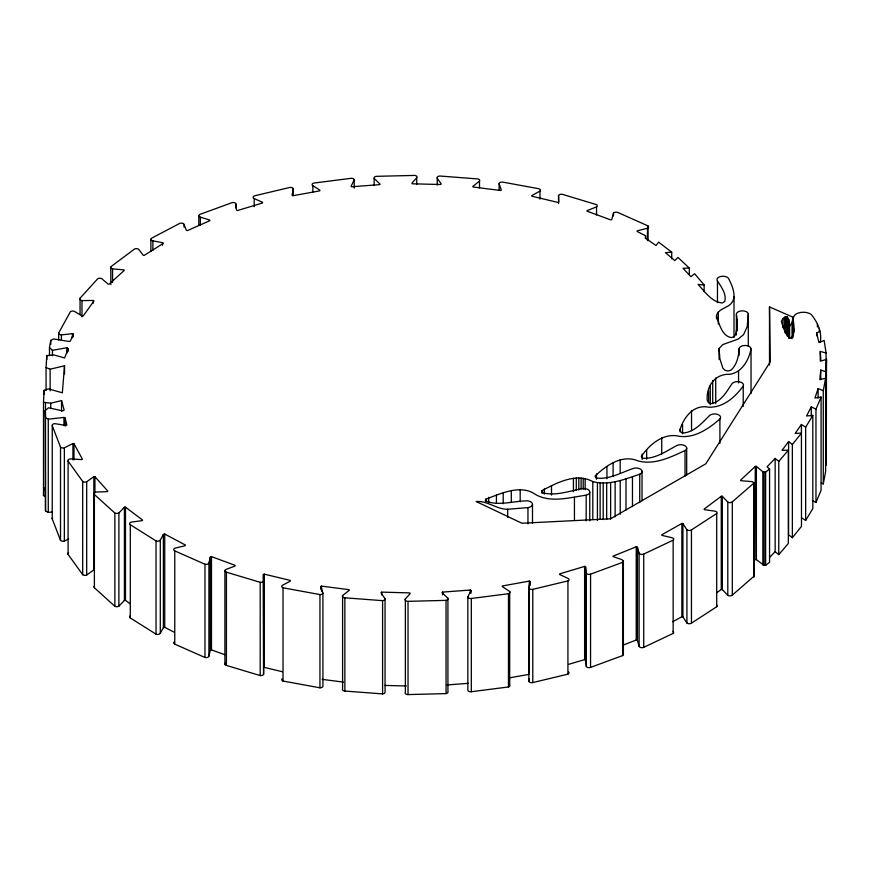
<?xml version="1.0" encoding="UTF-8"?>
<svg xmlns="http://www.w3.org/2000/svg" width="870" height="870" viewBox="0 0 870 870"><rect width="100%" height="100%" fill="white"/><g stroke="black" fill="none" stroke-linecap="round" stroke-linejoin="round"><path stroke-width="1.3" d="M45.468 496.346L43.5 495.563L43.5 402.321L44.12 390.336L48.372 388.846L62.346 392.794L64.521 365.791L50.134 369.206L46.056 367.564L46.784 355.58L54.092 354.982L64.597 357.962L68.262 348.609L66.87 347.728L52.439 350.316L49.47 347.521L50.786 340.355L53.777 338.952L69.132 341.486L70.416 341.018L73.254 334.113A1.142 0.663 0 0 0 72.482 333.645L61.4 334.896A2.86 1.653 0 0 1 58.812 332.753L70.35 311.819A2.86 1.653 0 0 1 74.287 311.308L82.161 316.027A1.142 0.663 0 0 0 83.237 315.919L93.96 300.976A1.142 0.663 0 0 0 93.329 300.465L81.976 300.585A2.86 1.653 0 0 1 80.062 298.214L97.723 278.759A2.86 1.653 0 0 1 101.757 278.65L108.087 284.099A1.142 0.663 0 0 0 109.185 284.099L124.236 270.45A1.142 0.663 0 0 0 123.768 269.885L112.545 268.863A2.86 1.653 0 0 1 111.382 266.34L134.632 248.95A2.86 1.653 0 0 1 138.624 249.244L143.224 255.236A1.142 0.663 0 0 0 144.311 255.345L163.234 243.426A1.142 0.663 0 0 0 162.472 242.643L152.87 240.87A2.86 1.653 0 0 1 151.815 238.086L179.938 223.285A2.86 1.653 0 0 1 184.038 224.384L186.256 230.061A1.142 0.663 0 0 0 187.539 230.561L209.768 220.719A1.142 0.663 0 0 0 209.246 219.871L200.339 217.174A2.86 1.653 0 0 1 200.122 214.325L232.279 202.558A2.86 1.653 0 0 1 235.987 204.058L236.455 209.866A1.142 0.663 0 0 0 237.575 210.496L262.425 203.025A1.142 0.663 0 0 0 262.174 202.134L254.203 198.577A2.86 1.653 0 0 1 254.856 195.75L290.047 187.398A2.86 1.653 0 0 1 293.255 188.812L293.255 195.565M44.12 394.393L44.12 390.336M43.5 402.321L50.732 403.191L61.542 400.602L64.152 410.074L62.673 410.901L48.568 407.78L45.305 410.422L45.512 510.864L48.274 512.419L52.2 511.984M45.512 510.864L45.468 403.104M46.056 390.532L46.056 367.564M46.784 359.636L46.784 355.58M48.274 512.419L48.274 419.177L45.512 417.622L45.305 410.422M49.47 355.634L49.47 347.521M50.134 390.826L50.134 369.206M50.732 408.596L50.732 403.191M50.786 344.411L50.786 340.355M68.643 538.921L64.358 541.075A2.86 1.653 0 0 1 60.519 540.368L52.243 518.911L52.254 425.669A2.86 1.653 0 0 1 55.158 423.668L66 425.484A1.142 0.663 0 0 0 66.838 425.06L65.141 417.948L63.956 417.437L48.274 419.177M52.439 355.721L52.439 350.316M58.681 339.931L58.681 333.177M60.519 540.368L60.519 447.115L52.254 425.669M61.4 340.3L61.4 334.896M61.542 411.412L61.542 400.602M63.956 425.55L63.956 417.437M64.358 541.075L64.358 447.832L72.928 443.526A1.142 0.663 0 0 1 73.983 443.689L82.367 459.121A1.142 0.663 0 0 1 81.66 459.61L70.361 458.892A2.86 1.653 0 0 0 68.099 461.154L68.099 554.407L82.694 574.689A2.86 1.653 0 0 0 86.685 575.005L93.84 569.904A1.142 0.663 0 0 1 94.395 569.861M64.521 373.893L64.521 365.791M65.141 426.05L65.141 417.948M66.87 353.133L66.87 347.728M68.262 351.317L68.262 348.609M72.482 337.69L72.482 333.645M72.928 459.741L72.928 443.526M73.254 336.81L73.254 334.113M73.983 459.904L73.983 443.689M80.062 314.44L80.062 298.214M81.976 316.8L81.976 300.585M82.694 574.689L82.694 481.447L68.099 461.154M86.685 575.005L86.695 481.762L93.84 476.662A1.142 0.663 0 0 1 94.928 476.727L107.815 491.082A1.142 0.663 0 0 1 107.271 491.626L95.939 492.061A2.86 1.653 0 0 0 94.384 494.519L94.384 587.761L114.862 606.281A2.86 1.653 0 0 0 118.885 606.183L124.399 600.452A1.142 0.663 0 0 1 125.487 600.398L130.022 603.682M93.329 303.162L93.329 300.465M93.84 569.904L93.84 476.662M94.928 492.942L94.928 476.727M110.816 284.697L110.816 267.133M112.545 282.38L112.545 268.863M114.862 606.281L114.862 513.039L94.384 494.519M118.885 606.183L118.896 512.941L124.399 507.21A1.142 0.663 0 0 1 125.487 507.156L142.506 519.999A1.142 0.663 0 0 1 141.625 520.749L131.794 522.011A2.86 1.653 0 0 0 130.304 524.73L130.304 617.972L156.045 634.165A2.86 1.653 0 0 0 160.297 633.273L163.375 627.748L163.375 534.495A1.142 0.663 0 0 1 164.734 534.06L185.353 545.011A1.142 0.663 0 0 1 184.712 545.827L175.414 548.056A2.86 1.653 0 0 0 174.772 550.884L174.772 644.137L204.983 657.492A2.86 1.653 0 0 0 208.909 656.197L210.268 650.434L210.268 557.192A1.142 0.663 0 0 1 211.486 556.626L235.074 565.337A1.142 0.663 0 0 1 234.693 566.207L226.211 569.339A2.86 1.653 0 0 0 226.428 572.188L226.417 665.43L260.195 675.566A2.86 1.653 0 0 0 263.599 674.315L263.403 574.515A1.142 0.663 0 0 1 264.306 574.156L290.156 580.366A1.142 0.663 0 0 1 290.047 581.269L282.63 585.205A2.86 1.653 0 0 0 283.022 587.805L283.022 681.047L319.942 687.811A2.86 1.653 0 0 0 322.922 686.245L322.922 593.003L320.802 586.576A1.142 0.663 0 0 1 321.585 586.13L348.924 589.653A1.142 0.663 0 0 1 349.305 590.251L342.595 595.537L342.595 688.79A2.86 1.653 0 0 0 344.857 691.052L382.593 693.901A2.86 1.653 0 0 0 385.051 692.052L385.051 598.81M124.399 600.452L124.399 507.21M125.487 600.398L125.487 507.156M150.891 251.397L150.891 239.228M152.87 250.332L152.87 240.87M156.045 634.165L156.045 540.922L130.304 524.73M160.297 633.273L160.297 540.031L163.375 534.495M162.472 245.34L162.472 242.643M163.375 627.748A1.142 0.663 0 0 1 164.734 627.303L164.734 534.06M184.038 227.092L184.038 224.384M198.806 225.243L198.806 215.782M200.339 225.276L200.339 217.174M204.983 657.492L204.983 564.249L174.772 550.884M208.909 656.197L208.909 562.955L210.268 557.192M210.268 650.434A1.142 0.663 0 0 1 211.475 649.868L211.486 556.626M224.895 664.038L224.895 570.796M235.987 208.115L235.987 204.058M254.203 206.69L254.203 198.577M260.195 675.566L260.195 582.324A2.86 1.653 0 0 0 263.599 581.073M263.599 674.315L263.403 574.515M263.403 667.758A1.142 0.663 0 0 1 264.306 667.399L264.306 574.156M312.841 192.433L312.841 185.68A2.86 1.653 0 0 1 313.635 183.102L351.447 178.263A2.86 1.653 0 0 1 354.177 179.97L354.177 188.083M319.942 687.811L319.942 594.569A2.86 1.653 0 0 0 322.922 593.003M320.802 589.273L320.802 586.576M321.585 591.535L321.585 586.13M344.857 691.052L344.857 597.81A2.86 1.653 0 0 1 342.595 595.537M374.165 185.212L374.165 178.459A2.86 1.653 0 0 1 376.764 176.316L414.783 175.414A2.86 1.653 0 0 1 416.708 177.784L416.708 184.538M381.615 594.873L381.887 592.122L409.596 592.905A1.142 0.663 0 0 1 410.02 593.775L405.376 598.93L405.376 692.183A2.86 1.653 0 0 0 408.03 694.586L446.049 693.607A2.86 1.653 0 0 0 447.93 691.541L447.93 598.299L442.08 592.688A1.142 0.663 0 0 1 442.547 592.111L470.322 590.023A1.142 0.663 0 0 1 471.029 590.512L471.029 593.22M382.593 693.901L382.593 600.659A2.86 1.653 0 0 0 384.866 598.397L381.06 593.014A1.142 0.663 0 0 1 381.615 592.176M408.03 694.586L408.03 601.344A2.86 1.653 0 0 1 405.376 598.93M437.219 185.06L437.219 178.296A2.86 1.653 0 0 1 440.231 176.044L477.956 178.959A2.86 1.653 0 0 1 479.5 181.112L479.5 187.866M442.547 594.808L442.547 592.111M446.049 693.607L446.049 600.365A2.86 1.653 0 0 0 447.93 598.299M471.029 590.512L467.853 596.809L467.853 690.051A2.86 1.653 0 0 0 471.322 691.737L508.461 686.963A2.86 1.653 0 0 0 509.689 684.744L509.689 591.502L502.24 586.554A1.142 0.663 0 0 1 502.523 585.934L529.254 581.106A1.142 0.663 0 0 1 530.091 581.508L530.091 585.564M470.322 592.731L470.322 590.023M471.322 691.737L471.322 598.484A2.86 1.653 0 0 1 467.853 596.809M485.819 501.859L485.819 499.152C500.87 493.627 520.934 483.796 535.898 494.715C551.341 503.121 569.893 497.433 586.173 495.193A5.992 3.458 0 0 0 589.327 490.647A5.992 3.458 0 0 0 581.454 488.82C568.686 491.169 554.69 496.444 541.901 492.518L542.075 490.582C557.028 482.741 575.983 472.562 592.807 481.556C608.674 485.96 624.867 479.218 639.733 474.226A5.992 3.458 0 0 0 640.864 469.376A5.992 3.458 0 0 0 632.457 468.723C620.81 472.801 608.38 479.957 595.83 477.945L595.113 476.053C605.901 465.58 622.202 454.096 638.014 460.893C654.316 465.309 670.596 457.228 685.038 450.529A5.992 3.458 0 0 0 684.82 445.636A5.992 3.458 0 0 0 676.338 445.755C665.996 451.367 654.784 459.251 642.549 458.196L641.353 456.38C649.488 444.461 663.766 432.336 679.492 436.338C695 438.284 708.778 428.616 719.903 419.003A5.992 3.458 0 0 0 717.402 414.327A5.992 3.458 0 0 0 709.289 415.773C701.938 423.179 693.477 432.771 682.308 433.032L680.34 431.455L680.133 429.149C684.255 416.512 693.966 404.245 708.582 407.182C723.22 407.823 735.085 397.177 743.219 386.106A5.992 3.458 0 0 0 739.293 381.767A5.992 3.458 0 0 0 731.779 384.029C726.559 391.728 720.719 402.451 710.692 403.669L708.202 402.342L707.201 400.113C706.212 385.921 715.26 373.6 729.767 374.307C742.056 372.403 748.733 360.18 751.038 349.044A5.992 3.458 0 0 0 745.231 345.477A5.992 3.458 0 0 0 739.054 348.837C738.652 356.482 736.923 364.824 730.963 370.152L727.875 371.044L724.851 370.163L722.861 368.162L719.881 358.81L719.077 348.489L722.785 344.585L738.228 339.05L743.535 334.656L747.189 326.739L748.287 313.842A5.992 3.458 0 0 0 741.566 310.862A5.992 3.458 0 0 0 736.401 314.733L736.401 335.004M488.69 502.708L488.69 497.303M496.433 503.001L496.433 494.889M499.119 190.378L499.119 183.624A2.86 1.653 0 0 1 502.827 182.124L539.096 188.79A2.86 1.653 0 0 1 539.976 191.063L539.976 199.165M503.208 503.773L503.208 492.964M507.699 517.378L507.699 509.265L527.959 507.612A5.992 3.458 0 0 0 532.32 503.415A5.992 3.458 0 0 0 525.045 500.902C512.147 501.446 497.357 506.177 485.275 500.772L485.819 499.152M508.461 686.963L508.461 593.721A2.86 1.653 0 0 0 509.689 591.502M511.31 502.001L511.31 491.191M520.184 501.87L520.184 489.712M527.959 523.827L527.959 507.612M568.469 671.847A2.86 1.653 0 0 1 567.925 674.152L532.788 682.58A2.86 1.653 0 0 1 528.862 681.275L528.862 588.033L530.091 581.508M529.254 581.106L529.254 674.348L509.428 677.85M532.494 523.229L532.505 504.306M532.788 682.58L532.788 589.338A2.86 1.653 0 0 1 528.862 588.033M542.075 493.29L542.075 490.582M544.381 494.106L544.381 488.701M551.504 495.117L551.504 485.656M558.54 203.613L558.54 195.5A2.86 1.653 0 0 1 562.64 194.401L596.352 204.591A2.86 1.653 0 0 1 596.537 206.919L596.537 215.031M567.925 674.152L567.936 580.91A2.86 1.653 0 0 0 568.469 578.604L559.638 574.483A1.142 0.663 0 0 1 559.747 573.852L584.607 566.403A1.142 0.663 0 0 1 585.564 566.718L586.315 573.265L586.315 666.507A2.86 1.653 0 0 0 590.556 667.399L622.637 655.588A2.86 1.653 0 0 0 623.388 654.403L623.388 561.161L622.126 559.747L613.491 556.756A1.142 0.663 0 0 1 612.937 556.202L636.231 546.795A1.142 0.663 0 0 1 637.46 547.35L639.102 553.081L639.102 646.323A2.86 1.653 0 0 0 643.724 647.334L673.152 633.404L673.162 540.161A2.86 1.653 0 0 0 672.521 537.856L662.005 535.387A1.142 0.663 0 0 1 661.787 534.767L681.862 523.49A1.142 0.663 0 0 1 682.928 523.631L686.919 529.776L686.919 623.018A2.86 1.653 0 0 0 691.443 623.159L716.706 606.738L716.706 513.496A2.86 1.653 0 0 0 715.51 511.266L704.493 509.668A1.142 0.663 0 0 1 704.124 509.08L721.263 496.281A1.142 0.663 0 0 1 722.35 496.335L727.798 502.088L727.798 595.33A2.86 1.653 0 0 0 732.312 595.113L754.051 576.179L754.051 482.937L752.289 481.643L741.044 480.719A1.142 0.663 0 0 1 740.577 480.153L755.29 466.396A1.142 0.663 0 0 1 756.389 466.385L762.849 471.768L765.643 472.105L769.569 469.039L767.09 466.831L775.148 458.436L778.78 461.426L778.78 554.668L775.148 551.678L775.148 458.436M573.428 491.767L573.428 478.261M574.439 520.206L574.439 497.227M576.288 490.071L576.288 477.902M578.833 490.006L578.833 477.837M581.116 488.82L581.116 478.011M583.204 489.19L583.204 478.38M586.315 666.507L585.564 659.971A1.142 0.663 0 0 0 584.607 659.645L584.607 566.403M585.151 489.701L585.151 478.891M585.564 659.971L585.564 566.718M586.173 520.869L586.173 495.193M589.773 520.793L589.773 492.42M590.556 667.399L590.567 574.156L622.637 562.335A2.86 1.653 0 0 0 623.388 561.161M592.807 519.401L592.807 481.556M596.494 479.294L596.494 473.889M597.418 520.467L597.418 482.632M600.126 519.433L600.126 482.948M603.193 519.542L603.193 483.057M606.673 519.39L606.673 482.904M606.923 478.717L606.923 466.548M610.631 518.955L610.631 482.458M613.1 476.564L613.1 463.047M613.481 215.858L613.481 213.15A2.86 1.653 0 0 1 617.852 212.476L647.987 225.895L647.987 240.762M615.133 516.813L615.133 481.675M620.223 514.29L620.223 480.512M620.179 473.128L620.179 459.621M622.637 655.588L622.637 562.335M625.987 509.983L625.987 478.902M632.468 506.557L632.468 476.825M639.102 646.323L637.46 640.592A1.142 0.663 0 0 0 636.231 640.037L636.231 546.795M637.46 640.592L637.46 547.35M639.733 502.61L639.733 474.226M642.038 500.761L642.038 471.029M642.158 459.523L642.158 454.118M643.724 647.334L643.724 554.092L673.162 540.161M645.583 238.413L645.583 235.716L637.308 231.583A1.142 0.663 0 0 1 637.34 230.8L647.465 228.212A2.86 1.653 0 0 0 647.987 225.895M646.66 459.153L646.66 449.692M647.465 240.37L647.465 228.212M661.722 454.107L661.722 437.893M671.716 258.901L671.716 252.148L658.623 242.154L656.034 245.503L645.366 238.141L645.583 235.716M680.133 431.857L680.133 429.149M672.793 621.713L681.862 616.732L681.862 523.49M682.558 433.651L682.558 424.19M686.919 623.018L682.928 616.873L682.928 523.631M685.038 476.205L685.038 450.529M686.68 475.085L686.68 448.061M689.312 274.866L689.312 268.101L677.969 257.422L674.826 260.598L665.452 252.67L671.716 252.148M691.443 623.159L691.443 529.917L716.706 513.496M691.541 430.748L691.541 410.477M704.135 291.722L704.135 284.969L694.608 273.713L690.965 276.693L682.983 268.275L689.312 268.101M708.648 402.799L708.648 390.641M710.268 404.648L710.268 385.725M712.715 403.549L712.715 380.581M715.716 403.626L715.716 377.95M716.575 318.92C714.857 310.829 724.014 308.774 729.114 305.348C738.217 298.812 732.507 286.121 728.462 278.302A5.992 3.458 0 0 0 720.567 276.519A5.992 3.458 0 0 0 717.467 281.075L717.467 302.695M718.315 324.042L718.315 311.884M719.077 359.299L719.077 348.489M719.903 443.33L719.903 419.003M716.695 592.796L721.252 589.523L721.263 496.281M727.798 595.33L722.35 589.577L722.35 496.335M732.312 595.113L732.312 501.87L754.051 482.937M734.008 337.299L734.008 296.757M737.249 330.861L737.249 320.051L736.401 314.733M738.554 382.93L738.554 370.761M739.054 355.591L739.054 348.837M743.219 406.377L743.219 386.106M748.287 346.282L748.287 313.842M751.038 393.631L751.038 349.044M753.877 577.028L753.877 483.785M754.888 559.867L755.29 466.396M769.569 469.039L769.569 562.281L765.643 565.348L764.175 565.402L756.389 559.627L756.389 466.385M762.849 565.021L762.849 471.768M764.175 565.402L764.175 472.149M765.643 565.348L765.643 472.105M769.504 365.03L769.504 306.914L792.983 317.224L792.983 337.495M783.076 327.794L783.076 318.344L785.74 316.767L787.045 316.908L788.72 319.518L789.623 326.119L789.623 338.289M784.947 331.927L784.947 317.061M785.273 333.156L785.273 316.941M785.74 332.992L785.74 316.767M786.436 334.297L786.436 316.724M787.045 335.831L787.045 316.908M787.567 336.222L787.567 317.3M788.601 441.536L788.601 534.778L792.352 537.736L792.352 444.494L788.601 441.536L782.021 450.355L788.35 450.181L788.34 543.424L778.78 554.668M788.72 338.441L788.72 319.518M792.048 338.604L792.048 322.389L792.983 317.224M793.201 334.874L793.201 318.659C793.57 313.254 800.4 311.949 804.826 312.308A10.027 5.785 0 0 1 811.395 314.603C817.463 322.335 822.215 331.894 820.258 342.062M793.375 335.472L793.375 317.909M794.016 331.796L794.016 329.088M801.422 517.726L805.653 520.445L805.653 427.203L801.422 424.484L801.487 526.372L792.352 537.736M811.286 416.23L811.286 406.779L815.962 409.248L815.962 502.49L812.449 500.631M811.286 406.779L806.577 415.98L812.819 415.381L812.819 508.624L805.653 520.445M816.625 335.7L816.625 332.992L820.258 331.252M817.387 327.011L817.387 324.303M818.094 398.058L818.094 388.596L823.281 390.695L823.281 483.937L821.204 483.1M819.312 331.057L819.312 328.349M820.269 360.93L820.269 351.469L826.065 352.948L826.065 446.19M820.758 379.527L820.758 370.065L826.282 371.86L826.282 465.102L826.5 359.332L820.921 361.061L820.269 351.469M818.094 388.596L814.962 398.025L821.084 397.068L821.084 490.31L815.962 502.49M820.758 370.065L819.779 379.646L825.63 378.243L825.63 471.486L823.281 483.937M793.201 318.659C793.614 325.119 795.735 332.992 791.058 338.43C785.36 334.667 783.065 327.588 781.39 321.291L783.076 318.344M826.282 371.86L826.5 359.332M43.5 495.563L43.913 487.57M293.255 188.812L292.048 195.337A1.142 0.663 0 0 0 292.885 195.739L319.594 190.878A1.142 0.663 0 0 0 319.616 189.975L312.841 185.68M528.862 681.275L529.351 678.665M823.281 390.695L825.63 378.243M613.481 213.15L611.73 219.631A1.142 0.663 0 0 1 610.729 219.892L587.109 211.203A1.142 0.663 0 0 1 587.109 210.573L596.537 206.919M815.962 409.248L821.084 397.068M354.177 179.97L351.078 186.278A1.142 0.663 0 0 0 351.784 186.756L379.559 184.647A1.142 0.663 0 0 0 380.027 184.07L374.165 178.459M805.653 427.203L812.819 415.381M789.623 326.119L792.048 322.389M801.422 424.484L795.169 433.38L801.487 433.129L792.352 444.494M778.78 461.426L788.35 450.181M416.708 177.784L412.086 182.95A1.142 0.663 0 0 0 412.51 183.809L440.492 184.516A1.142 0.663 0 0 0 441.046 183.679L437.219 178.296M769.776 557.279L775.148 551.678M479.5 181.112L472.812 186.408A1.142 0.663 0 0 0 473.182 187.006L500.533 190.508A1.142 0.663 0 0 0 501.305 190.062L499.119 183.624M539.976 191.063L531.787 195.609A1.142 0.663 0 0 0 531.983 196.228L557.855 202.416A1.142 0.663 0 0 0 558.757 202.058L558.54 195.5M622.789 645.214L636.231 640.037M568.969 664.234L584.607 659.645M532.788 589.338L567.936 580.91M471.322 598.484L508.461 593.721M447.071 684.929L468.419 683.331M408.03 601.344L446.049 600.365M507.699 509.265C496.585 509.418 487.374 500.544 476.162 501.522L521.88 523.229L610.544 518.814L705.831 463.797L770.222 361.909L769.504 306.914M384.855 685.419L406.366 685.984M344.857 597.81L382.593 600.659M704.135 284.969L698.11 284.436C704.841 291.602 711.845 302.347 722.524 302.945L724.775 301.401C726.678 293.919 721.371 286.937 717.467 281.075M211.475 649.868L224.612 654.621M322.15 679.361L343.465 682.113M283.022 587.805L319.942 594.569M164.734 627.303L174.043 632.131M264.306 667.399L282.402 671.749M226.428 572.188L260.195 582.324M716.575 316.223C719.37 324.021 721.991 336.364 731.583 337.614L734.378 336.418L735.879 333.928L737.358 325.054L737.249 320.051M816.625 332.992L818.898 342.508L824.162 340.464L826.065 352.948M226.417 665.43A2.86 1.653 0 0 1 225.21 663.212M130.304 617.972A2.86 1.653 0 0 1 130.011 615.982M174.772 644.137A2.86 1.653 0 0 1 174.25 641.821M94.384 587.761A2.86 1.653 0 0 1 94.264 586.119M283.022 681.047A2.86 1.653 0 0 1 282.152 678.774M52.243 518.911A2.86 1.653 0 0 1 52.635 517.672M68.099 554.407A2.86 1.653 0 0 1 68.48 552.776M755.29 559.638A1.142 0.663 0 0 1 756.389 559.627M721.252 589.523A1.142 0.663 0 0 1 722.35 589.577M716.597 605.096A2.86 1.653 0 0 1 716.706 606.738M681.862 616.732A1.142 0.663 0 0 1 682.928 616.873M673.054 631.402A2.86 1.653 0 0 1 673.152 633.404M64.358 447.832A2.86 1.653 0 0 1 60.519 447.115M86.695 481.762A2.86 1.653 0 0 1 82.694 481.447M118.896 512.941A2.86 1.653 0 0 1 114.862 513.039M160.297 540.031A2.86 1.653 0 0 1 156.045 540.922M208.909 562.955A2.86 1.653 0 0 1 204.983 564.249M590.567 574.156A2.86 1.653 0 0 1 586.315 573.265M643.724 554.092A2.86 1.653 0 0 1 639.102 553.081M691.443 529.917A2.86 1.653 0 0 1 686.919 529.776M732.312 501.87A2.86 1.653 0 0 1 727.798 502.088"/></g></svg>
